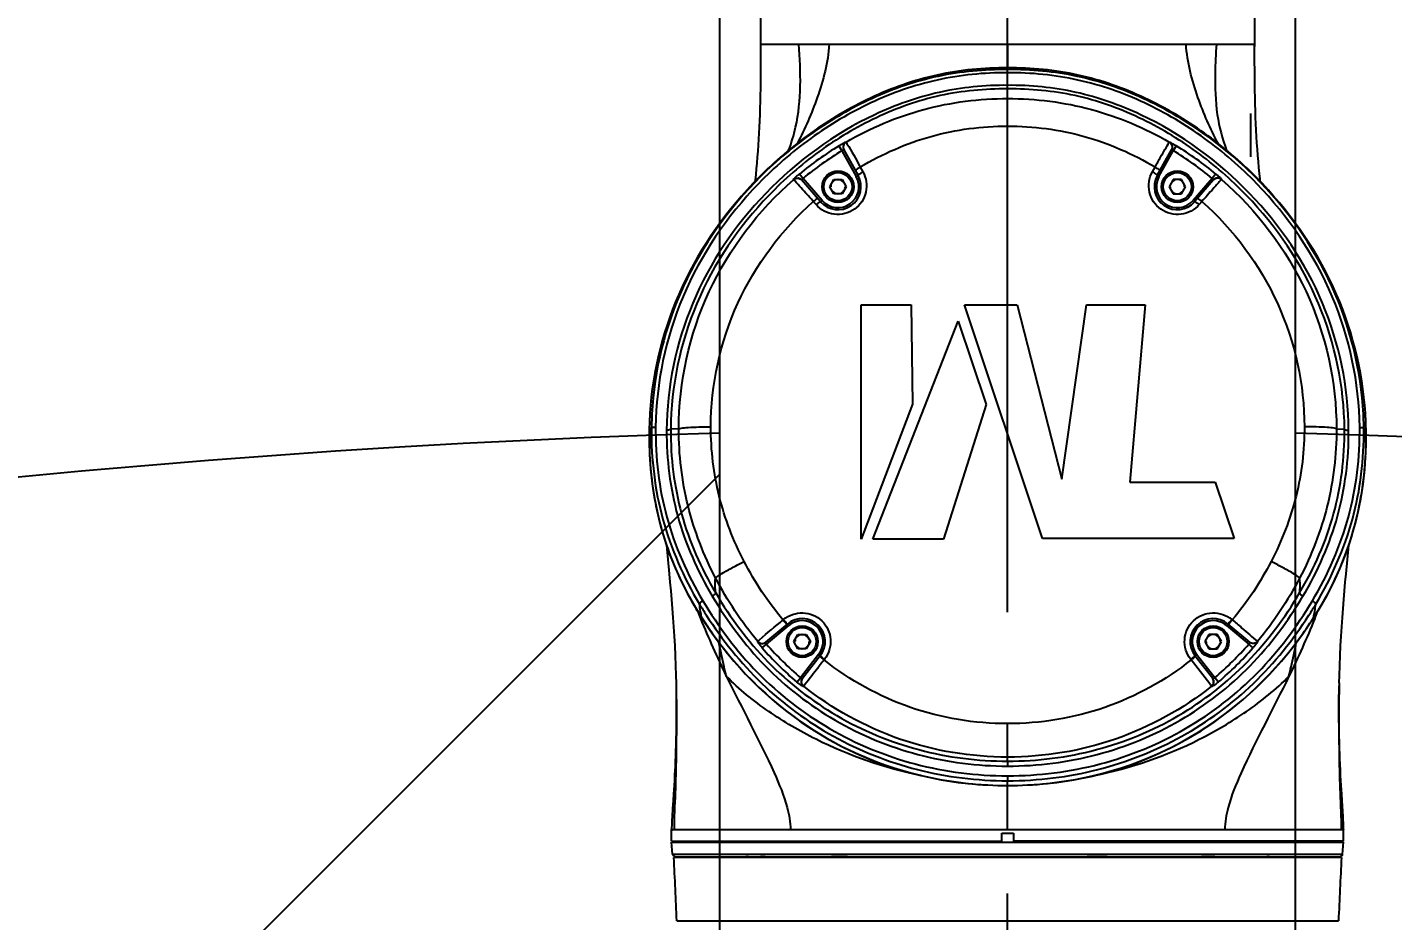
# Model space of a CAD drawing. Header units: millimetres. Extents: x 0 to 1173, y -4 to 841.
# Drawn here: x 229.39 to 253.16, y 489.59 to 505.15 of the extents above; entities that cross this region are included whole.
import ezdxf

# ---------------------------------------------------------------- set-up
doc = ezdxf.new("R2010")
doc.units = ezdxf.units.MM
doc.header["$LTSCALE"] = 65.395
doc.linetypes.add('CENTER', pattern=[0.6, 0.375, -0.075, 0.075, -0.075])
doc.layers.get('0').update_dxf_attribs({"linetype": 'CONTINUOUS'})
for name, color, linetype in [('000101A_RING_ARM1_L394_1_S_BL17', 7, 'CONTINUOUS'), ('ALL_DRFT_GEOM', 7, 'CONTINUOUS'), ('DRAFT_DIMS', 7, 'CONTINUOUS'), ('J500_DH_BL12', 7, 'CONTINUOUS'), ('J_900_EXP_DH_BL9', 7, 'CONTINUOUS'), ('TM20_JOINT_200L_DH_BL4', 7, 'CONTINUOUS'), ('TM25S_ARM2_640_BL5', 7, 'CONTINUOUS')]:
    doc.layers.add(name, color=color, linetype=linetype)
doc.styles.get("Standard").update_dxf_attribs({"font": 'txt', "width": 0.8})
doc.dimstyles.new('DIMSTYLE_17', dxfattribs={"dimtxt": 6, "dimasz": 9, "dimexe": 0.5, "dimexo": 0, "dimgap": 1.5, "dimtad": 1, "dimlfac": 10, "dimzin": 0, "dimdsep": 46, "dimtxsty": 'Standard', "dimblk": '_FILLED', "dimblk1": '_FILLED', "dimblk2": '_FILLED', "dimcen": 0.09, "dimadec": 0, "dimazin": 0, "dimtp": 0.01, "dimtm": 0.01, "dimtfac": 1, "dimtofl": 0, "dimtmove": 0, "dimatfit": 3, "dimldrblk": '_FILLED', "dimfxl": 0, "dimtolj": 1, "dimtzin": 0, "dimarcsym": 0})

# ---------------------------------------------------------------- blocks, each defined once
blk = doc.blocks.new('_FILLED')
at = {"color": 0, "linetype": 'ByBlock'}
blk.add_solid([(0, 0), (-1, 0.1667), (-1, -0.1667)], dxfattribs=at)
blk = doc.blocks.new('*D28')
at = {"layer": 'DRAFT_DIMS', "color": 2, "linetype": 'Continuous'}
for p, q in [((241.446, 498.086), (241.446, 534.896)), ((251.466, 498.086), (251.466, 534.896)), ((241.446, 534.396), (229.446, 534.396)), ((229.446, 534.396), (246.456, 534.396)), ((305.102, 534.396), (246.456, 534.396)), ((251.466, 534.396), (305.102, 534.396))]:
    blk.add_line(p, q, dxfattribs=at)
at = {"layer": 'DRAFT_DIMS', "color": 2, "linetype": 'Continuous', "xscale": 9, "yscale": 9, "zscale": 9}
for p, rotation in [((241.446, 534.396), 5.4e-08), ((251.466, 534.396), 180.000000017)]:
    blk.add_blockref('_FILLED', p, dxfattribs=dict(at, rotation=rotation))
blk = doc.blocks.new('TM20_JOINT_200L_DH_BL4', base_point=(646.7471, 433.0434))
at = {"layer": 'TM20_JOINT_200L_DH_BL4', "color": 7, "linetype": 'Continuous'}
for p, q in [((242.156, 506.0577), (242.156, 504.8186)), ((250.756, 506.0577), (250.756, 504.8186)), ((242.156, 504.8577), (250.756, 504.8577)), ((246.456, 504.8577), (246.456, 504.4467)), ((250.7561, 504.6637), (250.756, 504.8577)), ((241.6391, 490.7077), (241.6567, 490.6927)), ((251.2607, 490.6965), (251.2726, 490.7077))]:
    blk.add_line(p, q, dxfattribs=at)
for points in [[(242.156, 504.8577), (242.1559, 504.6735), (242.1557, 504.5535), (242.1552, 504.4346), (242.1544, 504.317), (242.1533, 504.2005), (242.1517, 504.085), (242.1497, 503.9707), (242.1471, 503.8575), (242.1439, 503.7454), (242.1402, 503.6343), (242.1358, 503.5245), (242.1309, 503.4157), (242.1254, 503.3081), (242.1192, 503.2017), (242.1125, 503.0966), (242.1051, 502.9927), (242.0971, 502.89), (242.0886, 502.7885), (242.0795, 502.6884), (242.07, 502.5895), (242.0599, 502.4919), (242.057, 502.4652)], [(250.8551, 502.4651), (250.8506, 502.506), (250.8403, 502.6078), (250.8304, 502.711), (250.8211, 502.8156), (250.8124, 502.9215), (250.8043, 503.0288), (250.7969, 503.1374), (250.7901, 503.2474), (250.784, 503.3587), (250.7785, 503.4713), (250.7737, 503.5851), (250.7696, 503.7001), (250.7661, 503.8164), (250.7632, 503.9338), (250.7609, 504.0524), (250.7591, 504.1722), (250.7578, 504.2933), (250.7569, 504.4155), (250.7564, 504.5389), (250.7561, 504.6637)]]:
    blk.add_lwpolyline(points, dxfattribs=at)
for points, knots in [([(242.6435, 503.0082), (242.6932, 503.1391), (242.8749, 503.738), (242.8568, 504.3763), (242.8199, 504.8577)], [0, 0, 0, 0, 0.2249143, 1, 1, 1, 1]), ([(243.3498, 504.8577), (243.3303, 504.5413), (243.1718, 503.9438), (242.9268, 503.3867), (242.7926, 503.128)], [0, 0, 0, 0, 0.5209579, 1, 1, 1, 1]), ([(250.1195, 503.128), (249.9852, 503.3867), (249.7402, 503.9438), (249.5817, 504.5413), (249.5622, 504.8577)], [0, 0, 0, 0, 0.4790422, 1, 1, 1, 1]), ([(250.0922, 504.8577), (250.0793, 504.6893), (250.059, 504.2805), (250.078, 503.6541), (250.1923, 503.2091), (250.2683, 503.0086)], [0, 0, 0, 0, 0.27074, 0.6562204, 1, 1, 1, 1])]:
    blk.add_open_spline(points, degree=3, knots=knots, dxfattribs=at)
blk = doc.blocks.new('TM25S_ARM2_640_BL5', base_point=(646.6598, 431.1828))
at = {"layer": 'TM25S_ARM2_640_BL5', "color": 7, "linetype": 'Continuous'}
for p, q in [((240.606, 490.9577), (252.306, 490.9577)), ((240.6236, 490.7534), (240.606, 490.9577)), ((240.806, 490.9777), (240.806, 490.9577)), ((252.106, 490.9777), (252.106, 490.9577)), ((252.2884, 490.7534), (252.306, 490.9577)), ((240.6236, 490.7534), (252.2884, 490.7534)), ((240.6734, 490.7077), (252.2386, 490.7077))]:
    blk.add_line(p, q, dxfattribs=at)
for centre, radius, start, end in [((240.6734, 490.7577), 0.05, 184.85653, 270), ((241.896, 490.4877), 0.22, 68.75508, 90), ((242.033, 488.3977), 2.3119, 86.78952, 86.98379), ((251.016, 490.4877), 0.22, 90, 111.24492), ((252.2386, 490.7577), 0.05, 270, 355.14347)]:
    blk.add_arc(centre, radius, start, end, dxfattribs=at)
for points, knots in [([(242.2376, 490.7075), (242.2376, 490.7058), (242.2277, 490.706), (242.2166, 490.7031), (242.1913, 490.7045), (242.1733, 490.7053), (242.1625, 490.7059)], [0, 0, 0, 0, 0.0676835, 0.2587288, 0.5710712, 1, 1, 1, 1]), ([(243.6676, 490.7077), (243.6505, 490.7077), (243.6115, 490.705), (243.5179, 490.7026), (243.4415, 490.7077), (243.387, 490.7077)], [0, 0, 0, 0, 0.1830057, 0.4168706, 1, 1, 1, 1]), ([(248.1865, 490.7077), (248.125, 490.7077), (248.0102, 490.7003), (247.8955, 490.7077), (247.8423, 490.7077)], [0, 0, 0, 0, 0.5360703, 1, 1, 1, 1]), ([(250.0641, 490.7077), (250.0156, 490.7077), (249.9494, 490.7027), (249.8709, 490.7047), (249.841, 490.7077), (249.8286, 490.7077)], [0, 0, 0, 0, 0.6180211, 0.843057, 1, 1, 1, 1])]:
    blk.add_open_spline(points, degree=3, knots=knots, dxfattribs=at)
blk = doc.blocks.new('J_900_EXP_DH_BL9', base_point=(532.0064, 323.1577))
at = {"layer": 'J_900_EXP_DH_BL9', "color": 7, "linetype": 'CENTER'}
blk.add_line((246.456, 338.0202), (246.456, 525.5478), dxfattribs=at)
blk = doc.blocks.new('J500_DH_BL12', base_point=(633.539, 411.178))
at = {"layer": 'J500_DH_BL12', "color": 7, "linetype": 'Continuous'}
for p, q in [((246.456, 504.358), (246.456, 504.447)), ((246.456, 503.431), (246.456, 504.141)), ((243.52, 503.088), (243.572, 503.003)), ((243.572, 503.003), (243.821, 502.553)), ((243.604, 503.017), (243.852, 502.57)), ((249.06, 502.57), (249.308, 503.017)), ((249.091, 502.553), (249.34, 503.003)), ((249.392, 503.088), (249.34, 503.003)), ((242.83, 502.597), (242.894, 502.52)), ((243.821, 502.553), (243.852, 502.57)), ((243.89, 502.718), (243.936, 502.636)), ((248.976, 502.636), (249.022, 502.718)), ((249.091, 502.553), (249.06, 502.57)), ((250.082, 502.597), (250.018, 502.52)), ((242.731, 502.501), (242.73, 502.503)), ((243.2, 502.114), (242.87, 502.493)), ((243.227, 502.137), (242.894, 502.52)), ((243.358, 502.376), (243.43, 502.501)), ((243.43, 502.251), (243.358, 502.376)), ((243.43, 502.501), (243.574, 502.501)), ((243.574, 502.501), (243.646, 502.376)), ((243.646, 502.376), (243.574, 502.251)), ((249.338, 502.501), (249.266, 502.376)), ((249.266, 502.376), (249.338, 502.251)), ((249.482, 502.501), (249.338, 502.501)), ((249.554, 502.376), (249.482, 502.501)), ((249.482, 502.251), (249.554, 502.376)), ((250.018, 502.52), (249.685, 502.137)), ((250.042, 502.493), (249.712, 502.114)), ((250.182, 502.503), (250.181, 502.501)), ((243.12, 502.064), (243.073, 502.119)), ((243.227, 502.137), (243.2, 502.114)), ((243.574, 502.251), (243.43, 502.251)), ((249.338, 502.251), (249.482, 502.251)), ((249.685, 502.137), (249.712, 502.114)), ((249.839, 502.119), (249.792, 502.064)), ((243.905, 496.237), (243.905, 500.319)), ((243.905, 500.319), (244.775, 500.319)), ((244.775, 500.319), (244.802, 498.59)), ((247.062, 496.25), (245.706, 500.319)), ((245.706, 500.319), (246.623, 500.319)), ((246.623, 500.319), (247.401, 497.284)), ((247.401, 497.284), (247.827, 500.319)), ((247.827, 500.319), (248.848, 500.319)), ((248.848, 500.319), (248.584, 497.228)), ((244.112, 496.237), (245.596, 500.031)), ((245.596, 500.031), (246.082, 498.58)), ((244.802, 498.59), (243.905, 496.237)), ((246.082, 498.58), (245.339, 496.237)), ((240.262, 498.413), (240.254, 498.164)), ((252.658, 498.164), (252.65, 498.413)), ((240.216, 498.165), (240.222, 498.165)), ((240.254, 498.164), (240.222, 498.165)), ((240.731, 498.157), (240.591, 498.155)), ((252.181, 498.157), (252.321, 498.155)), ((252.658, 498.164), (252.69, 498.165)), ((252.696, 498.165), (252.69, 498.165)), ((240.225, 497.668), (240.225, 497.667)), ((252.688, 497.669), (252.688, 497.667)), ((248.584, 497.228), (250.069, 497.228)), ((250.069, 497.228), (250.399, 496.25)), ((240.518, 496.132), (240.564, 495.633)), ((245.339, 496.237), (244.112, 496.237)), ((250.399, 496.25), (247.062, 496.25)), ((252.349, 495.633), (252.394, 496.131)), ((241.019, 495.046), (241.131, 494.865)), ((241.129, 494.868), (241.119, 494.93)), ((251.781, 494.865), (251.891, 495.043)), ((251.783, 494.868), (251.793, 494.93)), ((241.13, 494.868), (241.132, 494.865)), ((242.246, 494.444), (242.621, 494.759)), ((242.259, 494.409), (242.644, 494.732)), ((242.545, 494.831), (242.552, 494.837)), ((242.621, 494.76), (242.621, 494.759)), ((242.644, 494.732), (242.621, 494.759)), ((250.268, 494.732), (250.291, 494.759)), ((250.268, 494.732), (250.653, 494.409)), ((250.291, 494.76), (250.291, 494.759)), ((250.291, 494.759), (250.667, 494.444)), ((250.36, 494.837), (250.367, 494.831)), ((251.78, 494.865), (251.782, 494.868)), ((242.734, 494.453), (242.806, 494.578)), ((242.806, 494.328), (242.734, 494.453)), ((242.806, 494.578), (242.951, 494.578)), ((242.951, 494.578), (243.023, 494.453)), ((243.023, 494.453), (242.951, 494.328)), ((249.961, 494.578), (249.889, 494.453)), ((249.889, 494.453), (249.961, 494.328)), ((250.106, 494.578), (249.961, 494.578)), ((250.178, 494.453), (250.106, 494.578)), ((250.106, 494.328), (250.178, 494.453)), ((242.184, 494.344), (242.259, 494.409)), ((242.951, 494.328), (242.806, 494.328)), ((243.166, 494.229), (242.851, 493.825)), ((243.194, 494.207), (242.886, 493.813)), ((243.166, 494.229), (243.194, 494.207)), ((243.194, 494.206), (243.194, 494.207)), ((249.746, 494.229), (249.718, 494.207)), ((250.026, 493.813), (249.718, 494.207)), ((249.718, 494.206), (249.718, 494.207)), ((250.061, 493.825), (249.746, 494.229)), ((249.961, 494.328), (250.106, 494.328)), ((250.728, 494.344), (250.653, 494.409)), ((243.268, 494.145), (243.261, 494.135)), ((249.651, 494.135), (249.644, 494.145)), ((240.681, 493.86), (240.684, 493.728)), ((242.786, 493.749), (242.851, 493.825)), ((250.126, 493.749), (250.061, 493.825)), ((252.229, 493.737), (252.228, 493.683)), ((240.684, 493.728), (240.685, 493.633)), ((240.685, 493.633), (240.686, 493.536)), ((240.686, 493.536), (240.687, 493.438)), ((242.905, 493.677), (242.902, 493.674)), ((250.01, 493.674), (250.007, 493.677)), ((252.225, 493.487), (252.226, 493.585)), ((252.226, 493.585), (252.228, 493.683)), ((252.224, 493.283), (252.225, 493.388)), ((252.225, 493.388), (252.225, 493.487)), ((246.456, 492.442), (246.456, 493.024)), ((240.676, 492.571), (240.673, 492.466)), ((240.673, 492.466), (240.669, 492.364)), ((246.456, 492.371), (246.456, 492.442)), ((246.456, 492.371), (246.456, 492.285)), ((252.245, 492.314), (252.241, 492.415)), ((252.249, 492.217), (252.245, 492.314)), ((240.658, 492.125), (240.654, 492.037)), ((240.663, 492.217), (240.658, 492.125)), ((246.456, 492.116), (246.456, 492.03)), ((252.254, 492.125), (252.249, 492.217)), ((252.258, 492.037), (252.254, 492.125)), ((240.645, 491.873), (240.64, 491.795)), ((240.649, 491.953), (240.645, 491.873)), ((240.654, 492.037), (240.649, 491.953)), ((246.456, 491.947), (246.456, 492.03)), ((246.456, 491.178), (246.456, 491.947)), ((252.263, 491.953), (252.258, 492.037)), ((252.267, 491.873), (252.263, 491.953)), ((252.272, 491.795), (252.267, 491.873)), ((240.64, 491.795), (240.633, 491.684)), ((252.279, 491.684), (252.272, 491.795)), ((252.297, 491.407), (252.279, 491.684)), ((240.615, 491.407), (240.612, 491.342)), ((240.606, 490.978), (240.606, 491.188)), ((240.648, 491.178), (252.264, 491.178)), ((246.356, 490.978), (246.356, 491.118)), ((246.356, 491.118), (246.556, 491.118)), ((246.556, 491.118), (246.556, 490.978)), ((240.606, 490.978), (246.356, 490.978)), ((252.306, 490.978), (246.556, 490.978))]:
    blk.add_line(p, q, dxfattribs=at)
for points in [[(240.225, 497.667), (240.24, 497.454), (240.269, 497.198), (240.308, 496.945), (240.358, 496.694), (240.42, 496.446), (240.493, 496.202), (240.577, 495.961), (240.672, 495.725), (240.778, 495.494), (240.894, 495.267), (241.019, 495.046)], [(251.891, 495.043), (252.017, 495.264), (252.133, 495.491), (252.239, 495.722), (252.334, 495.958), (252.418, 496.199), (252.491, 496.443), (252.553, 496.691), (252.604, 496.942), (252.643, 497.195), (252.672, 497.45), (252.688, 497.667)], [(240.564, 495.633), (240.577, 495.487), (240.59, 495.338), (240.603, 495.186), (240.616, 495.031), (240.628, 494.873), (240.639, 494.712), (240.65, 494.548), (240.66, 494.381), (240.668, 494.211), (240.675, 494.037), (240.681, 493.86)], [(252.229, 493.737), (252.231, 493.86), (252.237, 494.037), (252.244, 494.211), (252.252, 494.381), (252.262, 494.548), (252.273, 494.712), (252.284, 494.873), (252.296, 495.031), (252.309, 495.186), (252.322, 495.338), (252.335, 495.487), (252.349, 495.633)], [(241.131, 494.865), (241.29, 494.627), (241.484, 494.365), (241.687, 494.115), (241.899, 493.879), (242.12, 493.657), (242.35, 493.448), (242.588, 493.253), (242.833, 493.072), (243.085, 492.904), (243.343, 492.75), (243.607, 492.609), (243.877, 492.481), (244.152, 492.367), (244.432, 492.267), (244.716, 492.18), (245.005, 492.107), (245.298, 492.048), (245.594, 492.002), (245.894, 491.97), (246.196, 491.951), (246.456, 491.946)], [(246.456, 491.946), (246.712, 491.951), (247.015, 491.969), (247.314, 492.002), (247.61, 492.047), (247.903, 492.106), (248.192, 492.179), (248.477, 492.266), (248.756, 492.366), (249.032, 492.48), (249.302, 492.607), (249.566, 492.748), (249.824, 492.902), (250.076, 493.07), (250.321, 493.251), (250.559, 493.446), (250.789, 493.654), (251.01, 493.876), (251.223, 494.112), (251.426, 494.362), (251.62, 494.624), (251.781, 494.865)], [(240.687, 493.438), (240.688, 493.336), (240.688, 493.283), (240.688, 493.228), (240.687, 493.174), (240.687, 493.119), (240.687, 493.063), (240.686, 493.008), (240.685, 492.953), (240.684, 492.898), (240.683, 492.843), (240.682, 492.788), (240.681, 492.733), (240.68, 492.679), (240.678, 492.625), (240.676, 492.571)], [(252.241, 492.415), (252.237, 492.518), (252.236, 492.571), (252.234, 492.625), (252.233, 492.679), (252.231, 492.733), (252.23, 492.788), (252.229, 492.843), (252.228, 492.898), (252.227, 492.953), (252.226, 493.008), (252.225, 493.063), (252.225, 493.119), (252.225, 493.174), (252.224, 493.228), (252.224, 493.283)], [(240.669, 492.364), (240.665, 492.265), (240.663, 492.217)], [(240.633, 491.684), (240.624, 491.542), (240.615, 491.407)], [(252.306, 490.978), (252.306, 491.188), (252.306, 491.218), (252.305, 491.248), (252.304, 491.279), (252.302, 491.31), (252.3, 491.342), (252.297, 491.407)], [(240.612, 491.342), (240.61, 491.31), (240.608, 491.279), (240.607, 491.248), (240.606, 491.218), (240.606, 491.188)]]:
    blk.add_lwpolyline(points, dxfattribs=at)
for centre, radius in [((243.502, 502.376), 0.275), ((243.502, 502.376), 0.245), ((249.41, 502.376), 0.275), ((249.41, 502.376), 0.245), ((242.879, 494.453), 0.275), ((242.879, 494.453), 0.245), ((250.034, 494.453), 0.275), ((250.034, 494.453), 0.245)]:
    blk.add_circle(centre, radius, dxfattribs=at)
for centre, radius, start, end in [((246.605, 498.027), 5.927, 121.3649, 129.5541), ((246.605, 498.027), 5.828, 121.3673, 129.5555), ((246.307, 498.027), 5.828, 50.4445, 58.6327), ((246.307, 498.027), 5.927, 50.4459, 58.6351), ((243.961, 501.226), 1.778, 129.5092, 131.5015), ((242.792, 502.42), 0.107, 70.8276, 80.1509), ((243.502, 502.376), 0.4, 221, 29), ((243.502, 502.376), 0.365, 221, 29), ((249.41, 502.376), 0.4, 151, 319), ((249.41, 502.376), 0.365, 151, 319), ((250.12, 502.42), 0.108, 102.291, 109.1587), ((242.805, 502.433), 0.0886, 41.0506, 47.8001), ((242.918, 502.463), 0.0597, 116.0457, 118.5673), ((243.502, 502.376), 0.125, 166.6706, 180), ((243.502, 502.376), 0.125, 93.3524, 150), ((243.502, 502.376), 0.125, 213.3524, 266.6476), ((243.502, 502.376), 0.125, 33.3524, 86.6476), ((243.502, 502.376), 0.125, 273.3524, 330), ((243.502, 502.376), 0.125, 346.6706, 360), ((249.41, 502.376), 0.125, 180, 193.3294), ((249.41, 502.376), 0.125, 210, 266.6476), ((249.41, 502.376), 0.125, 93.3524, 146.6476), ((249.41, 502.376), 0.125, 30, 86.6476), ((249.41, 502.376), 0.125, 273.3524, 326.6476), ((249.41, 502.376), 0.125, 0, 13.3294), ((250.107, 502.433), 0.0886, 132.1998, 138.9494), ((246.53, 498.026), 6.315, 176.3373, 178.7324), ((246.382, 498.026), 6.315, 1.2676, 3.6627), ((246.625, 498.022), 6.411, 178.7174, 183.1607), ((247.068, 497.947), 6.85, 178.1743, 182.3296), ((245.844, 497.947), 6.85, 357.6704, 1.8257), ((246.287, 498.022), 6.411, 356.8393, 1.2826), ((246.549, 498.024), 6.335, 183.2152, 185.4003), ((246.363, 498.024), 6.334, 354.5842, 356.7848), ((246.351, 498.217), 6.203, 210.3382, 212.6687), ((252.441, 499.425), 12.219, 201.3589, 201.958), ((247.481, 498.938), 7.45, 210.938, 212.6873), ((245.424, 498.942), 7.459, 327.3166, 329.0636), ((246.561, 498.217), 6.203, 327.3314, 329.6486), ((240.47, 499.425), 12.219, 338.042, 338.6401), ((246.905, 498.568), 6.858, 212.6729, 216.382), ((242.879, 494.453), 0.4, 322, 130), ((242.879, 494.453), 0.365, 322, 130), ((250.034, 494.453), 0.4, 50, 218), ((250.034, 494.453), 0.365, 50, 218), ((246.007, 498.568), 6.858, 323.6144, 327.327), ((242.879, 494.453), 0.125, 166.6706, 180), ((242.879, 494.453), 0.125, 93.3524, 150), ((242.879, 494.453), 0.125, 33.3524, 86.6476), ((242.879, 494.453), 0.125, 346.6706, 360), ((250.034, 494.453), 0.125, 180, 193.3294), ((250.034, 494.453), 0.125, 93.3524, 146.6476), ((250.034, 494.453), 0.125, 30, 86.6476), ((250.034, 494.453), 0.125, 0, 13.3294), ((246.406, 498.022), 5.6, 221.0627, 229.7323), ((246.406, 498.021), 5.5, 221.0536, 229.7236), ((242.879, 494.453), 0.125, 213.3524, 266.6476), ((242.879, 494.453), 0.125, 273.3524, 330), ((250.034, 494.453), 0.125, 210, 266.6476), ((250.034, 494.453), 0.125, 273.3524, 326.6476), ((246.506, 498.021), 5.5, 310.2762, 318.9466), ((246.506, 498.022), 5.599, 310.2676, 318.9374), ((242.883, 493.838), 0.0307, 216.5702, 223.3358), ((242.956, 493.763), 0.0858, 142.0106, 145.1174), ((249.956, 493.763), 0.0858, 34.8865, 37.9895), ((246.453, 498.53), 6.583, 263.9846, 270.0267), ((246.459, 498.53), 6.583, 269.9733, 276.0106)]:
    blk.add_arc(centre, radius, start, end, dxfattribs=at)
for points, knots in [([(246.456, 504.447), (246.044, 504.446), (245.219, 504.373), (244.058, 503.957), (243.013, 503.338), (241.812, 502.311), (240.666, 500.71), (240.276, 499.185), (240.227, 498.429)], [0, 0, 0, 0, 0.130658, 0.260166, 0.387979, 0.513957, 0.759707, 1, 1, 1, 1]), ([(252.685, 498.429), (252.636, 499.185), (252.246, 500.71), (251.1, 502.311), (249.899, 503.338), (248.854, 503.957), (247.693, 504.373), (246.868, 504.446), (246.456, 504.447)], [0, 0, 0, 0, 0.240293, 0.486043, 0.612021, 0.739834, 0.869342, 1, 1, 1, 1]), ([(246.456, 504.417), (246.051, 504.417), (245.239, 504.347), (244.089, 503.95), (243.046, 503.347), (241.838, 502.33), (240.684, 500.719), (240.301, 499.178), (240.262, 498.413)], [0, 0, 0, 0, 0.128631, 0.256602, 0.383569, 0.509381, 0.756546, 1, 1, 1, 1]), ([(246.456, 504.358), (246.046, 504.363), (245.222, 504.283), (244.059, 503.872), (243.009, 503.247), (241.801, 502.198), (240.667, 500.538), (240.337, 498.961), (240.327, 498.185)], [0, 0, 0, 0, 0.128759, 0.256825, 0.383835, 0.509646, 0.756648, 1, 1, 1, 1]), ([(252.65, 498.413), (252.611, 499.178), (252.228, 500.719), (251.074, 502.33), (249.866, 503.347), (248.823, 503.95), (247.673, 504.347), (246.861, 504.417), (246.456, 504.417)], [0, 0, 0, 0, 0.243454, 0.490619, 0.616431, 0.743398, 0.871369, 1, 1, 1, 1]), ([(252.585, 498.185), (252.576, 498.961), (252.245, 500.538), (251.111, 502.198), (249.903, 503.247), (248.853, 503.872), (247.69, 504.283), (246.866, 504.363), (246.456, 504.358)], [0, 0, 0, 0, 0.243352, 0.490354, 0.616165, 0.743175, 0.871241, 1, 1, 1, 1]), ([(246.456, 504.141), (246.057, 504.145), (245.256, 504.067), (243.761, 503.536), (242.157, 502.363), (240.84, 500.422), (240.524, 498.887), (240.519, 498.133)], [0, 0, 0, 0, 0.128899, 0.257104, 0.509155, 0.756401, 1, 1, 1, 1]), ([(246.456, 504.081), (246.062, 504.081), (245.272, 504.011), (244.157, 503.613), (243.151, 503.013), (241.995, 502.005), (240.911, 500.412), (240.598, 498.899), (240.591, 498.155)], [0, 0, 0, 0, 0.128809, 0.256904, 0.383925, 0.509735, 0.756702, 1, 1, 1, 1]), ([(252.393, 498.133), (252.388, 498.887), (252.072, 500.422), (250.755, 502.363), (249.151, 503.536), (247.656, 504.067), (246.855, 504.145), (246.456, 504.141)], [0, 0, 0, 0, 0.243599, 0.490845, 0.742896, 0.871101, 1, 1, 1, 1]), ([(252.321, 498.155), (252.314, 498.899), (252.002, 500.412), (250.917, 502.005), (249.761, 503.013), (248.755, 503.613), (247.64, 504.011), (246.85, 504.081), (246.456, 504.081)], [0, 0, 0, 0, 0.243298, 0.490265, 0.616075, 0.743096, 0.871191, 1, 1, 1, 1]), ([(243.642, 503.152), (244.065, 503.398), (244.98, 503.787), (245.966, 503.911), (246.456, 503.912)], [0, 0, 0, 0, 0.499891, 1, 1, 1, 1]), ([(246.456, 503.912), (246.946, 503.911), (247.932, 503.787), (248.847, 503.398), (249.271, 503.152)], [0, 0, 0, 0, 0.500109, 1, 1, 1, 1]), ([(243.89, 502.719), (244.275, 502.948), (245.107, 503.314), (246.008, 503.431), (246.456, 503.431)], [0, 0, 0, 0, 0.500449, 1, 1, 1, 1]), ([(246.456, 503.431), (246.904, 503.431), (247.805, 503.314), (248.637, 502.948), (249.022, 502.719)], [0, 0, 0, 0, 0.499543, 1, 1, 1, 1]), ([(243.52, 503.088), (243.546, 503.105), (243.586, 503.119), (243.627, 503.156), (243.642, 503.152)], [0, 0, 0, 0, 0.683785, 1, 1, 1, 1]), ([(243.572, 503.003), (243.578, 503.008), (243.58, 503.018), (243.6, 503.016), (243.599, 503.014)], [0, 0, 0, 0, 0.813631, 1, 1, 1, 1]), ([(243.642, 503.152), (243.62, 503.14), (243.585, 503.095), (243.592, 503.039), (243.604, 503.017)], [0, 0, 0, 0, 0.495879, 1, 1, 1, 1]), ([(243.642, 503.152), (243.647, 503.143), (243.738, 503.003), (243.815, 502.854), (243.89, 502.718)], [0, 0, 0, 0, 0.067866, 1, 1, 1, 1]), ([(249.022, 502.718), (249.053, 502.776), (249.135, 502.922), (249.22, 503.065), (249.27, 503.152)], [0, 0, 0, 0, 0.395274, 1, 1, 1, 1]), ([(249.271, 503.152), (249.285, 503.156), (249.326, 503.119), (249.366, 503.105), (249.392, 503.088)], [0, 0, 0, 0, 0.316265, 1, 1, 1, 1]), ([(249.271, 503.152), (249.292, 503.14), (249.327, 503.095), (249.32, 503.039), (249.308, 503.017)], [0, 0, 0, 0, 0.49566, 1, 1, 1, 1]), ([(249.308, 503.017), (249.309, 503.02), (249.324, 503.015), (249.331, 503.01), (249.336, 503.004)], [0, 0, 0, 0, 0.311834, 1, 1, 1, 1]), ([(242.73, 502.503), (242.725, 502.509), (242.761, 502.529), (242.769, 502.545), (242.783, 502.557)], [0, 0, 0, 0, 0.274311, 1, 1, 1, 1]), ([(243.936, 502.636), (243.994, 502.532), (244.033, 502.27), (243.814, 501.945), (243.433, 501.847), (243.199, 501.973), (243.12, 502.064)], [0, 0, 0, 0, 0.24836, 0.498435, 0.749847, 1, 1, 1, 1]), ([(243.891, 502.718), (243.869, 502.706), (243.849, 502.69), (243.801, 502.662), (243.806, 502.652)], [0, 0, 0, 0, 0.682697, 1, 1, 1, 1]), ([(243.936, 502.636), (243.915, 502.624), (243.895, 502.607), (243.846, 502.58), (243.852, 502.57)], [0, 0, 0, 0, 0.68315, 1, 1, 1, 1]), ([(249.792, 502.064), (249.713, 501.973), (249.479, 501.847), (249.098, 501.945), (248.88, 502.27), (248.918, 502.532), (248.976, 502.636)], [0, 0, 0, 0, 0.250153, 0.501565, 0.75164, 1, 1, 1, 1]), ([(248.976, 502.636), (248.997, 502.624), (249.017, 502.607), (249.066, 502.58), (249.06, 502.57)], [0, 0, 0, 0, 0.683148, 1, 1, 1, 1]), ([(249.022, 502.718), (249.043, 502.706), (249.063, 502.69), (249.111, 502.662), (249.106, 502.652)], [0, 0, 0, 0, 0.682697, 1, 1, 1, 1]), ([(250.082, 502.597), (250.095, 502.586), (250.119, 502.565), (250.154, 502.536), (250.167, 502.518), (250.185, 502.506), (250.182, 502.503)], [0, 0, 0, 0, 0.379398, 0.702778, 0.920968, 1, 1, 1, 1]), ([(240.731, 498.157), (240.732, 498.973), (241.095, 500.624), (242.116, 501.966), (242.731, 502.501)], [0, 0, 0, 0, 0.500332, 1, 1, 1, 1]), ([(243.073, 502.119), (243.028, 502.17), (242.917, 502.299), (242.8, 502.424), (242.731, 502.501)], [0, 0, 0, 0, 0.396013, 1, 1, 1, 1]), ([(242.87, 502.493), (242.868, 502.496), (242.877, 502.507), (242.883, 502.512), (242.889, 502.516)], [0, 0, 0, 0, 0.310513, 1, 1, 1, 1]), ([(250.181, 502.501), (250.173, 502.493), (250.121, 502.442), (250.01, 502.311), (249.903, 502.192), (249.839, 502.119)], [0, 0, 0, 0, 0.065525, 0.427083, 1, 1, 1, 1]), ([(250.018, 502.52), (250.025, 502.515), (250.034, 502.517), (250.039, 502.497), (250.038, 502.498)], [0, 0, 0, 0, 0.820263, 1, 1, 1, 1]), ([(250.181, 502.501), (250.796, 501.966), (251.817, 500.624), (252.18, 498.973), (252.181, 498.157)], [0, 0, 0, 0, 0.499673, 1, 1, 1, 1]), ([(241.289, 498.193), (241.29, 498.927), (241.613, 500.414), (242.523, 501.63), (243.073, 502.119)], [0, 0, 0, 0, 0.499482, 1, 1, 1, 1]), ([(243.073, 502.118), (243.089, 502.133), (243.11, 502.144), (243.146, 502.176), (243.153, 502.169)], [0, 0, 0, 0, 0.69284, 1, 1, 1, 1]), ([(243.12, 502.064), (243.137, 502.078), (243.157, 502.089), (243.194, 502.121), (243.2, 502.114)], [0, 0, 0, 0, 0.693069, 1, 1, 1, 1]), ([(249.792, 502.064), (249.775, 502.078), (249.755, 502.089), (249.718, 502.121), (249.712, 502.114)], [0, 0, 0, 0, 0.69307, 1, 1, 1, 1]), ([(249.839, 502.118), (249.823, 502.133), (249.802, 502.144), (249.766, 502.176), (249.759, 502.169)], [0, 0, 0, 0, 0.69284, 1, 1, 1, 1]), ([(249.839, 502.119), (250.389, 501.63), (251.299, 500.414), (251.622, 498.927), (251.623, 498.193)], [0, 0, 0, 0, 0.500525, 1, 1, 1, 1]), ([(240.254, 498.164), (240.249, 497.632), (240.378, 496.557), (240.815, 495.567), (241.09, 495.108)], [0, 0, 0, 0, 0.498119, 1, 1, 1, 1]), ([(240.327, 498.185), (240.318, 498.185), (240.295, 498.184), (240.257, 498.18), (240.254, 498.164)], [0, 0, 0, 0, 0.345728, 1, 1, 1, 1]), ([(240.327, 498.185), (240.322, 497.66), (240.446, 496.596), (240.88, 495.618), (241.15, 495.163)], [0, 0, 0, 0, 0.498101, 1, 1, 1, 1]), ([(240.519, 498.133), (240.516, 497.631), (240.64, 496.614), (241.056, 495.68), (241.314, 495.245)], [0, 0, 0, 0, 0.498097, 1, 1, 1, 1]), ([(240.591, 498.155), (240.591, 498.152), (240.57, 498.132), (240.541, 498.133), (240.519, 498.133)], [0, 0, 0, 0, 0.135442, 1, 1, 1, 1]), ([(240.591, 498.155), (240.587, 497.659), (240.71, 496.655), (241.117, 495.73), (241.373, 495.301)], [0, 0, 0, 0, 0.498079, 1, 1, 1, 1]), ([(241.372, 495.56), (241.164, 495.958), (240.837, 496.805), (240.73, 497.708), (240.731, 498.157)], [0, 0, 0, 0, 0.499978, 1, 1, 1, 1]), ([(240.731, 498.157), (240.742, 498.166), (240.798, 498.177), (240.913, 498.186), (241.088, 498.192), (241.22, 498.193), (241.289, 498.193)], [0, 0, 0, 0, 0.073666, 0.291696, 0.630018, 1, 1, 1, 1]), ([(241.867, 495.85), (241.68, 496.21), (241.385, 496.974), (241.289, 497.788), (241.289, 498.193)], [0, 0, 0, 0, 0.500505, 1, 1, 1, 1]), ([(251.623, 498.193), (251.623, 497.788), (251.527, 496.974), (251.232, 496.21), (251.045, 495.85)], [0, 0, 0, 0, 0.499558, 1, 1, 1, 1]), ([(251.539, 495.301), (251.795, 495.73), (252.202, 496.655), (252.325, 497.659), (252.321, 498.155)], [0, 0, 0, 0, 0.501921, 1, 1, 1, 1]), ([(252.181, 498.157), (252.182, 497.708), (252.075, 496.805), (251.748, 495.958), (251.54, 495.56)], [0, 0, 0, 0, 0.500119, 1, 1, 1, 1]), ([(251.598, 495.245), (251.856, 495.68), (252.272, 496.614), (252.396, 497.631), (252.393, 498.133)], [0, 0, 0, 0, 0.501903, 1, 1, 1, 1]), ([(252.181, 498.157), (252.17, 498.166), (252.114, 498.177), (251.999, 498.186), (251.824, 498.192), (251.692, 498.193), (251.623, 498.193)], [0, 0, 0, 0, 0.073667, 0.291697, 0.630018, 1, 1, 1, 1]), ([(251.762, 495.163), (252.032, 495.618), (252.466, 496.596), (252.59, 497.66), (252.585, 498.185)], [0, 0, 0, 0, 0.501899, 1, 1, 1, 1]), ([(251.822, 495.108), (252.097, 495.567), (252.534, 496.557), (252.663, 497.632), (252.658, 498.164)], [0, 0, 0, 0, 0.501881, 1, 1, 1, 1]), ([(252.321, 498.155), (252.321, 498.152), (252.342, 498.132), (252.371, 498.133), (252.393, 498.133)], [0, 0, 0, 0, 0.135456, 1, 1, 1, 1]), ([(252.585, 498.185), (252.594, 498.185), (252.617, 498.184), (252.655, 498.18), (252.658, 498.164)], [0, 0, 0, 0, 0.345724, 1, 1, 1, 1]), ([(240.243, 497.428), (240.281, 497.019), (240.443, 496.201), (240.788, 495.442), (240.998, 495.083)], [0, 0, 0, 0, 0.497447, 1, 1, 1, 1]), ([(251.914, 495.082), (252.123, 495.44), (252.468, 496.199), (252.63, 497.017), (252.669, 497.426)], [0, 0, 0, 0, 0.502555, 1, 1, 1, 1]), ([(241.372, 495.56), (241.379, 495.572), (241.426, 495.605), (241.528, 495.667), (241.685, 495.754), (241.805, 495.817), (241.867, 495.85)], [0, 0, 0, 0, 0.072881, 0.291523, 0.630391, 1, 1, 1, 1]), ([(251.54, 495.56), (251.533, 495.572), (251.486, 495.605), (251.383, 495.667), (251.227, 495.754), (251.107, 495.817), (251.045, 495.85)], [0, 0, 0, 0, 0.072924, 0.291593, 0.630454, 1, 1, 1, 1]), ([(241.373, 495.301), (241.37, 495.327), (241.362, 495.413), (241.362, 495.501), (241.372, 495.559)], [0, 0, 0, 0, 0.310124, 1, 1, 1, 1]), ([(251.539, 495.301), (251.542, 495.327), (251.55, 495.413), (251.55, 495.501), (251.54, 495.559)], [0, 0, 0, 0, 0.310124, 1, 1, 1, 1]), ([(241.15, 495.163), (241.135, 495.155), (241.115, 495.14), (241.089, 495.118), (241.09, 495.108)], [0, 0, 0, 0, 0.631773, 1, 1, 1, 1]), ([(241.15, 495.163), (241.421, 494.715), (242.053, 493.859), (243.328, 492.874), (244.831, 492.252), (245.915, 492.116), (246.456, 492.116)], [0, 0, 0, 0, 0.245362, 0.494078, 0.74605, 1, 1, 1, 1]), ([(241.373, 495.301), (241.375, 495.291), (241.349, 495.268), (241.329, 495.253), (241.313, 495.245)], [0, 0, 0, 0, 0.357048, 1, 1, 1, 1]), ([(241.314, 495.245), (241.575, 494.81), (242.187, 493.978), (243.422, 493.022), (244.88, 492.418), (245.931, 492.286), (246.456, 492.285)], [0, 0, 0, 0, 0.245355, 0.494059, 0.746036, 1, 1, 1, 1]), ([(241.373, 495.301), (241.63, 494.87), (242.236, 494.048), (243.456, 493.1), (244.897, 492.503), (245.937, 492.371), (246.456, 492.371)], [0, 0, 0, 0, 0.245308, 0.494007, 0.746002, 1, 1, 1, 1]), ([(246.456, 492.371), (246.975, 492.371), (248.015, 492.503), (249.457, 493.1), (250.676, 494.048), (251.282, 494.87), (251.539, 495.301)], [0, 0, 0, 0, 0.253998, 0.505993, 0.754692, 1, 1, 1, 1]), ([(246.456, 492.285), (246.981, 492.286), (248.032, 492.418), (249.49, 493.022), (250.725, 493.978), (251.337, 494.81), (251.598, 495.245)], [0, 0, 0, 0, 0.253964, 0.505941, 0.754645, 1, 1, 1, 1]), ([(246.456, 492.116), (246.997, 492.116), (248.081, 492.252), (249.584, 492.874), (250.859, 493.859), (251.491, 494.715), (251.762, 495.163)], [0, 0, 0, 0, 0.25395, 0.505922, 0.754638, 1, 1, 1, 1]), ([(251.539, 495.301), (251.537, 495.291), (251.563, 495.268), (251.583, 495.253), (251.599, 495.245)], [0, 0, 0, 0, 0.35713, 1, 1, 1, 1]), ([(251.762, 495.163), (251.777, 495.155), (251.797, 495.14), (251.823, 495.118), (251.822, 495.108)], [0, 0, 0, 0, 0.631732, 1, 1, 1, 1]), ([(241.119, 494.93), (241.116, 494.946), (241.105, 495.005), (241.096, 495.065), (241.09, 495.108)], [0, 0, 0, 0, 0.276733, 1, 1, 1, 1]), ([(242.552, 494.837), (242.644, 494.914), (242.894, 495.002), (243.254, 494.847), (243.421, 494.493), (243.342, 494.239), (243.268, 494.145)], [0, 0, 0, 0, 0.249918, 0.499824, 0.749893, 1, 1, 1, 1]), ([(249.644, 494.145), (249.57, 494.239), (249.491, 494.493), (249.658, 494.847), (250.018, 495.002), (250.268, 494.914), (250.36, 494.837)], [0, 0, 0, 0, 0.250105, 0.500173, 0.75008, 1, 1, 1, 1]), ([(251.793, 494.93), (251.796, 494.946), (251.807, 495.005), (251.816, 495.065), (251.822, 495.108)], [0, 0, 0, 0, 0.276733, 1, 1, 1, 1]), ([(241.13, 494.868), (241.13, 494.868), (241.13, 494.866), (241.131, 494.865), (241.131, 494.865)], [0, 0, 0, 0, 0.508728, 1, 1, 1, 1]), ([(241.21, 494.914), (241.486, 494.485), (242.133, 493.671), (243.398, 492.742), (244.872, 492.158), (245.928, 492.03), (246.456, 492.03)], [0, 0, 0, 0, 0.245563, 0.494402, 0.746287, 1, 1, 1, 1]), ([(242.105, 494.457), (242.116, 494.466), (242.259, 494.596), (242.409, 494.717), (242.545, 494.831)], [0, 0, 0, 0, 0.077926, 1, 1, 1, 1]), ([(242.545, 494.831), (242.56, 494.812), (242.581, 494.782), (242.604, 494.767), (242.612, 494.751), (242.614, 494.753)], [0, 0, 0, 0, 0.697068, 0.917884, 1, 1, 1, 1]), ([(242.552, 494.837), (242.56, 494.828), (242.583, 494.802), (242.602, 494.773), (242.621, 494.76)], [0, 0, 0, 0, 0.350859, 1, 1, 1, 1]), ([(246.456, 492.03), (246.984, 492.03), (248.04, 492.158), (249.514, 492.742), (250.779, 493.671), (251.426, 494.485), (251.702, 494.914)], [0, 0, 0, 0, 0.253714, 0.505598, 0.75444, 1, 1, 1, 1]), ([(250.36, 494.837), (250.352, 494.828), (250.329, 494.802), (250.31, 494.773), (250.291, 494.76)], [0, 0, 0, 0, 0.350859, 1, 1, 1, 1]), ([(250.367, 494.831), (250.352, 494.812), (250.331, 494.782), (250.308, 494.767), (250.3, 494.751), (250.298, 494.753)], [0, 0, 0, 0, 0.697068, 0.917884, 1, 1, 1, 1]), ([(250.367, 494.831), (250.423, 494.784), (250.571, 494.661), (250.715, 494.532), (250.807, 494.457)], [0, 0, 0, 0, 0.378818, 1, 1, 1, 1]), ([(251.783, 494.868), (251.783, 494.868), (251.782, 494.866), (251.782, 494.865), (251.781, 494.865)], [0, 0, 0, 0, 0.508725, 1, 1, 1, 1]), ([(241.383, 494.5), (241.886, 493.817), (243.195, 492.614), (244.894, 492.075), (245.763, 491.984)], [0, 0, 0, 0, 0.492369, 1, 1, 1, 1]), ([(242.184, 494.344), (242.163, 494.368), (242.132, 494.403), (242.113, 494.438), (242.102, 494.454), (242.105, 494.457)], [0, 0, 0, 0, 0.694797, 0.91383, 1, 1, 1, 1]), ([(242.105, 494.457), (242.121, 494.437), (242.171, 494.41), (242.226, 494.428), (242.246, 494.444)], [0, 0, 0, 0, 0.496524, 1, 1, 1, 1]), ([(247.148, 491.984), (248.018, 492.075), (249.717, 492.614), (251.026, 493.817), (251.529, 494.499)], [0, 0, 0, 0, 0.507631, 1, 1, 1, 1]), ([(250.666, 494.444), (250.67, 494.441), (250.669, 494.426), (250.66, 494.417), (250.654, 494.413)], [0, 0, 0, 0, 0.360266, 1, 1, 1, 1]), ([(250.807, 494.457), (250.791, 494.438), (250.741, 494.411), (250.686, 494.428), (250.666, 494.444)], [0, 0, 0, 0, 0.496662, 1, 1, 1, 1]), ([(250.807, 494.457), (250.81, 494.454), (250.799, 494.438), (250.78, 494.403), (250.749, 494.368), (250.728, 494.344)], [0, 0, 0, 0, 0.086482, 0.305385, 1, 1, 1, 1]), ([(241.558, 493.851), (241.545, 493.905), (241.499, 494.1), (241.458, 494.296), (241.43, 494.439)], [0, 0, 0, 0, 0.273821, 1, 1, 1, 1]), ([(242.259, 494.409), (242.253, 494.415), (242.241, 494.42), (242.246, 494.439), (242.248, 494.438)], [0, 0, 0, 0, 0.75191, 1, 1, 1, 1]), ([(243.268, 494.145), (243.259, 494.152), (243.235, 494.173), (243.207, 494.19), (243.194, 494.206)], [0, 0, 0, 0, 0.356512, 1, 1, 1, 1]), ([(249.644, 494.145), (249.653, 494.152), (249.677, 494.173), (249.705, 494.19), (249.718, 494.206)], [0, 0, 0, 0, 0.356513, 1, 1, 1, 1]), ([(251.354, 493.851), (251.367, 493.905), (251.413, 494.1), (251.454, 494.296), (251.482, 494.439)], [0, 0, 0, 0, 0.273826, 1, 1, 1, 1]), ([(243.261, 494.135), (243.216, 494.078), (243.096, 493.926), (242.981, 493.772), (242.905, 493.677)], [0, 0, 0, 0, 0.374443, 1, 1, 1, 1]), ([(243.261, 494.135), (243.243, 494.149), (243.214, 494.168), (243.199, 494.188), (243.184, 494.195), (243.186, 494.197)], [0, 0, 0, 0, 0.702122, 0.919866, 1, 1, 1, 1]), ([(246.456, 493.024), (245.884, 493.024), (244.73, 493.212), (243.708, 493.779), (243.261, 494.135)], [0, 0, 0, 0, 0.500333, 1, 1, 1, 1]), ([(249.651, 494.135), (249.204, 493.779), (248.182, 493.212), (247.028, 493.024), (246.456, 493.024)], [0, 0, 0, 0, 0.49969, 1, 1, 1, 1]), ([(249.651, 494.135), (249.669, 494.149), (249.698, 494.168), (249.713, 494.188), (249.728, 494.195), (249.726, 494.197)], [0, 0, 0, 0, 0.702122, 0.919866, 1, 1, 1, 1]), ([(250.007, 493.677), (249.997, 493.69), (249.882, 493.845), (249.76, 493.995), (249.651, 494.135)], [0, 0, 0, 0, 0.082963, 1, 1, 1, 1]), ([(241.558, 493.851), (241.831, 493.288), (242.238, 492.55), (242.612, 491.651), (242.675, 491.307), (242.675, 491.178)], [0, 0, 0, 0, 0.644954, 0.866767, 1, 1, 1, 1]), ([(244.944, 492.122), (244.313, 492.245), (243.39, 492.57), (242.283, 493.219), (241.781, 493.622), (241.558, 493.851)], [0, 0, 0, 0, 0.501711, 0.750425, 1, 1, 1, 1]), ([(242.902, 493.674), (242.9, 493.67), (242.882, 493.68), (242.848, 493.699), (242.811, 493.728), (242.786, 493.749)], [0, 0, 0, 0, 0.086729, 0.304538, 1, 1, 1, 1]), ([(242.858, 493.82), (242.857, 493.82), (242.856, 493.822), (242.855, 493.823), (242.855, 493.824)], [0, 0, 0, 0, 0.484174, 1, 1, 1, 1]), ([(242.886, 493.813), (242.883, 493.81), (242.873, 493.808), (242.864, 493.813), (242.86, 493.817)], [0, 0, 0, 0, 0.3935, 1, 1, 1, 1]), ([(242.902, 493.674), (242.883, 493.689), (242.855, 493.738), (242.87, 493.793), (242.886, 493.813)], [0, 0, 0, 0, 0.497068, 1, 1, 1, 1]), ([(242.905, 493.677), (242.886, 493.692), (242.859, 493.739), (242.872, 493.792), (242.886, 493.812)], [0, 0, 0, 0, 0.496354, 1, 1, 1, 1]), ([(247.967, 492.122), (248.599, 492.245), (249.522, 492.569), (250.629, 493.219), (251.131, 493.622), (251.354, 493.851)], [0, 0, 0, 0, 0.501717, 0.750427, 1, 1, 1, 1]), ([(250.007, 493.677), (250.026, 493.692), (250.053, 493.739), (250.04, 493.792), (250.026, 493.812)], [0, 0, 0, 0, 0.496362, 1, 1, 1, 1]), ([(250.01, 493.674), (250.029, 493.689), (250.057, 493.738), (250.042, 493.793), (250.026, 493.813)], [0, 0, 0, 0, 0.497069, 1, 1, 1, 1]), ([(250.126, 493.749), (250.101, 493.728), (250.064, 493.699), (250.03, 493.68), (250.012, 493.67), (250.01, 493.674)], [0, 0, 0, 0, 0.695483, 0.913288, 1, 1, 1, 1]), ([(250.061, 493.825), (250.056, 493.819), (250.05, 493.806), (250.032, 493.813), (250.033, 493.815)], [0, 0, 0, 0, 0.733934, 1, 1, 1, 1]), ([(251.354, 493.851), (251.081, 493.288), (250.674, 492.55), (250.3, 491.651), (250.237, 491.307), (250.237, 491.178)], [0, 0, 0, 0, 0.644954, 0.866767, 1, 1, 1, 1]), ([(240.684, 493.728), (240.692, 493.303), (240.69, 492.665), (240.672, 491.815), (240.648, 491.39), (240.648, 491.178)], [0, 0, 0, 0, 0.499782, 0.749847, 1, 1, 1, 1]), ([(246.456, 492.442), (245.821, 492.442), (244.539, 492.652), (243.402, 493.281), (242.905, 493.677)], [0, 0, 0, 0, 0.499882, 1, 1, 1, 1]), ([(250.007, 493.677), (249.51, 493.281), (248.373, 492.652), (247.092, 492.442), (246.456, 492.442)], [0, 0, 0, 0, 0.50011, 1, 1, 1, 1]), ([(252.228, 493.728), (252.22, 493.303), (252.222, 492.665), (252.24, 491.815), (252.264, 491.39), (252.264, 491.178)], [0, 0, 0, 0, 0.499782, 0.749847, 1, 1, 1, 1]), ([(240.606, 491.177), (240.606, 491.18), (240.628, 491.171), (240.642, 491.186), (240.648, 491.178)], [0, 0, 0, 0, 0.250526, 1, 1, 1, 1]), ([(252.264, 491.178), (252.27, 491.186), (252.284, 491.171), (252.306, 491.18), (252.306, 491.177)], [0, 0, 0, 0, 0.749474, 1, 1, 1, 1])]:
    blk.add_open_spline(points, degree=3, knots=knots, dxfattribs=at)
for points in [[(242.73, 502.503), (242.751, 502.522), (242.783, 502.531), (242.81, 502.526)], [(242.731, 502.501), (242.752, 502.519), (242.782, 502.528), (242.809, 502.524)], [(242.809, 502.524), (242.829, 502.522), (242.85, 502.512), (242.865, 502.499)], [(250.103, 502.524), (250.083, 502.522), (250.062, 502.512), (250.047, 502.499)], [(250.182, 502.503), (250.16, 502.523), (250.126, 502.531), (250.097, 502.525)], [(250.181, 502.501), (250.16, 502.519), (250.13, 502.528), (250.103, 502.524)], [(242.827, 502.522), (242.844, 502.516), (242.859, 502.506), (242.87, 502.493)], [(250.085, 502.522), (250.068, 502.516), (250.053, 502.506), (250.042, 502.493)], [(242.545, 494.831), (242.282, 495.143), (242.056, 495.489), (241.868, 495.85)], [(251.044, 495.85), (250.856, 495.489), (250.63, 495.143), (250.367, 494.831)], [(242.105, 494.457), (241.821, 494.795), (241.576, 495.169), (241.372, 495.56)], [(251.54, 495.56), (251.336, 495.169), (251.091, 494.795), (250.807, 494.457)], [(241.109, 494.856), (241.246, 494.516), (241.398, 494.182), (241.558, 493.851)], [(251.803, 494.856), (251.666, 494.516), (251.514, 494.182), (251.354, 493.851)]]:
    blk.add_open_spline(points, degree=3, dxfattribs=at)
blk = doc.blocks.new('000101A_RING_ARM1_L394_1_S_BL17', base_point=(632.163, 401.311))
at = {"layer": '000101A_RING_ARM1_L394_1_S_BL17', "color": 7, "linetype": 'Continuous'}
for p, q in [((252.267, 490.693), (240.645, 490.693)), ((240.696, 489.593), (252.216, 489.593))]:
    blk.add_line(p, q, dxfattribs=at)
for centre, start, end in [((29.966, 480.321), 2.51925, 2.81837), ((462.946, 480.321), 177.18163, 177.48075)]:
    blk.add_arc(centre, 210.934, start, end, dxfattribs=at)

msp = doc.modelspace()

# ---------------------------------------------------------------- hatches: boundary and pattern name
at = {"linetype": 'Continuous'}
h = msp.add_hatch(dxfattribs=at)
h.set_pattern_fill('5DOF WORKSPACE', color=2, scale=22.62069, angle=45, style=0, pattern_type=0)
h.set_pattern_definition([(45, (0, 0), (-15.99524, 15.99524), [])])
edge = h.paths.add_edge_path()
edge.add_arc((246.456, 323.1578), 175, 91.640521, 448.35948)
edge.add_line((251.466, 401.7708), (251.466, 498.086))
edge.add_line((251.466, 401.7708), (269.8458, 341.6534))
edge.add_arc((246.456, 323.1578), 29.8189, 141.66454, 398.33546)
edge.add_line((241.446, 401.7708), (223.0663, 341.6534))
edge.add_line((241.446, 401.7708), (241.446, 498.086))

# ---------------------------------------------------------------- linework, layer by layer
at = {"layer": 'ALL_DRFT_GEOM', "color": 7, "linetype": 'Continuous'}
for p, q in [((250.6905, 502.8983), (250.6905, 503.6483)), ((241.446, 401.7708), (241.446, 498.086)), ((251.466, 401.7708), (251.466, 498.086))]:
    msp.add_line(p, q, dxfattribs=at)
msp.add_circle((246.456, 323.1578), 190.295, dxfattribs=at)
msp.add_arc((246.456, 323.1578), 175, 91.640521, 88.35948, dxfattribs=at)

# ---------------------------------------------------------------- block references
at = {"layer": '000101A_RING_ARM1_L394_1_S_BL17'}
msp.add_blockref('000101A_RING_ARM1_L394_1_S_BL17', (632.1634, 401.3112), dxfattribs=at)
at = {"layer": 'J500_DH_BL12'}
msp.add_blockref('J500_DH_BL12', (633.5391, 411.1783), dxfattribs=at)
at = {"layer": 'J_900_EXP_DH_BL9'}
msp.add_blockref('J_900_EXP_DH_BL9', (532.0064, 323.1577), dxfattribs=at)
at = {"layer": 'TM20_JOINT_200L_DH_BL4'}
msp.add_blockref('TM20_JOINT_200L_DH_BL4', (646.7471, 433.0434), dxfattribs=at)
at = {"layer": 'TM25S_ARM2_640_BL5'}
msp.add_blockref('TM25S_ARM2_640_BL5', (646.6598, 431.1828), dxfattribs=at)

# ---------------------------------------------------------------- dimensions: what is measured, and where the dimension line sits
at = {"layer": 'DRAFT_DIMS', "color": 2, "linetype": 'Continuous'}
dim = msp.add_linear_dim(base=(251.466, 534.3956), p1=(241.446, 498.086), p2=(251.466, 498.086), text='%%c<>', dimstyle='DIMSTYLE_17', dxfattribs=at)
dim.commit()
dim.dimension.update_dxf_attribs({"geometry": '*D28', "text_midpoint": (268.3018, 534.3956), "dimtype": 160})

doc.saveas('drawing.dxf')
